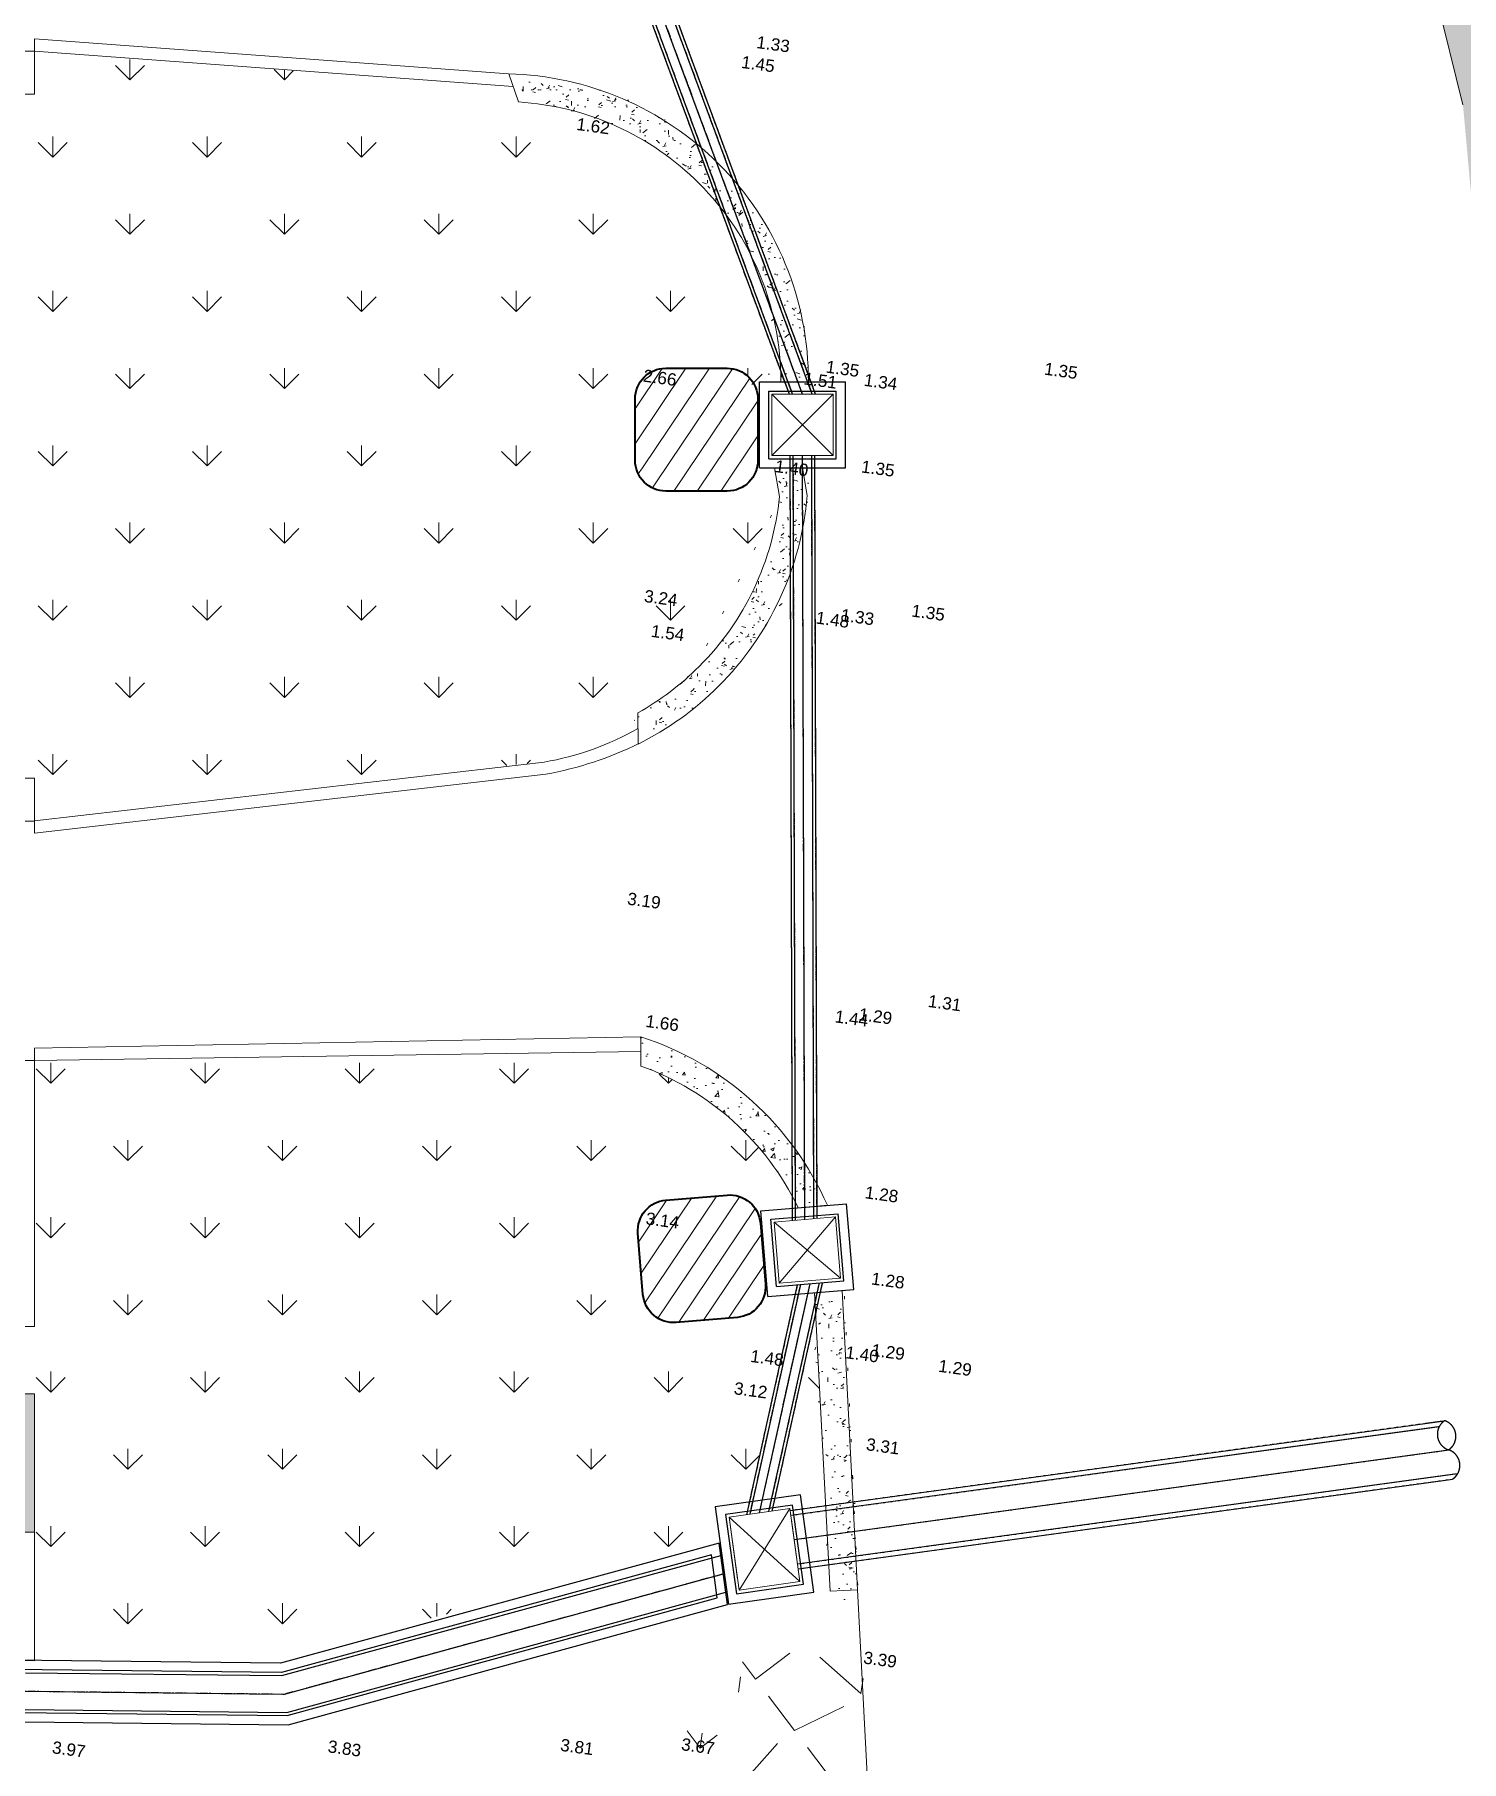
# Model space of a CAD drawing. Header units: millimetres. Extents: x -286774 to 170591, y -126585 to 81607.
# Drawn here: x 69300 to 92530, y -21586 to 6538 of the extents above; entities that cross this region are included whole.
import ezdxf

# ---------------------------------------------------------------- set-up
doc = ezdxf.new("R2010")
doc.units = ezdxf.units.MM
doc.header["$LTSCALE"] = 100
doc.header["$MEASUREMENT"] = 0
doc.linetypes.add('CENTERX2', pattern=[4, 2.5, -0.5, 0.5, -0.5])
doc.linetypes.add('DASHED', pattern=[19.049999999999997, 12.7, -6.35])
for name, color, linetype, lineweight in [('1.Fence Wall', 2, 'Continuous', 15), ('3.Curb', 6, 'Continuous', 15), ('4', 4, 'DASHED', 13), ('8', 8, 'Continuous', 5), ('ARC-VIEW', 90, 'Continuous', 5), ('ARC_CON-CUT', 130, 'Continuous', 40), ('ARC_HATCH', 8, 'Continuous', 9), ('Crash barrier', 11, 'Continuous', 5), ('TAN CANG-profile- REVISE1$0$8', 17, 'Continuous', 0)]:
    doc.layers.add(name, color=color, linetype=linetype, lineweight=lineweight)
doc.layers.add('Elevation', color=1, linetype='Continuous', plot=False)
for name, color, linetype in [('L1-DRAINAGE-LONG_DITCH', 6, 'Continuous'), ('L1-DRAINAGE-TRANS_PIPE', 230, 'CENTERX2'), ('PIER SYSTRA', 170, 'Continuous')]:
    doc.layers.add(name, color=color, linetype=linetype)
doc.styles.get("Standard").update_dxf_attribs({"font": 'arial.ttf'})
pattern_1 = [(56.08187929617623, (-22.86011547385715, -398.6625778856687), (-0.2634728816777664, 0.1771674084599469), [])]
pattern_2 = [(42.16942166070302, (-763311022.7810987, -1100614024.751575), (534.9427088416458, -121.8362460114495), [57.14999999999999, -628.6499999999999]), (347.169421660703, (-763311022.7810987, -1100614024.751575), (-26.65313500994596, 582.2310213240248), [45.72, -502.92175251]), (92.62086636070295, (-763310978.2026831, -1100614034.904564), (508.289569219916, 460.3947523630961), [48.5700264, -534.2707337999998]), (38.35362166070304, (-763311002.0174662, -1100613873.772664), (788.4698216182007, -235.7498125945442), [85.72499999999994, -942.9749999999996]), (88.80497927070294, (-763310936.3116964, -1100613893.418392), (806.7024164268997, 638.3219417462649), [72.85506942, -801.40682448]), (343.353572830703, (-763311002.0174662, -1100613873.772664), (806.702416461963, 638.3219417045318), [68.57990121000002, -754.3791957600001]), (13.16942166070303, (-763310931.7189189, -1100613921.899208), (408.8027300801639, -365.9046016113897), [57.15000000000001, -628.6500000000001]), (318.1694216607031, (-763310931.7189189, -1100613921.899208), (258.9609091115397, 522.1508648863515), [45.72000000000001, -502.9199999999999]), (63.62086666070302, (-763310897.6520247, -1100613952.391258), (667.763638575542, 156.2462662385659), [48.57002640000001, -534.2698128]), (29.66942166070303, (-763311022.7810987, -1100614024.751575), (43.73983683848644, 250.0373437974068), [0, -496.8240000000001, 0, -510.5400000000001, 0, -504.8250000000002]), (359.669421660703, (-763311022.7810987, -1100614024.751575), (239.5368606542634, 270.4278576770893), [0, -291.0839999999999, 0, -485.3939999999999, 0, -192.405]), (319.6694216607031, (-763311191.1225845, -1100614001.600124), (400.6372217270124, -72.44631540541428), [0, -190.5, 0, -594.36, 0, -788.6700000000001]), (309.669421660703, (-763311266.61204, -1100613991.218308), (450.6363938598788, 15.02291410493449), [0, -247.65, 0, -394.716, 0, -560.0699999999999])]

# ---------------------------------------------------------------- blocks, each defined once
blk = doc.blocks.new('ttc')
at = {"ltscale": 0.8, "flags": 128}
for points in [[(150.360123052611, 6.37582905497402), (151.7470154248876, 6.566956101218238)], [(151.9381424710155, 5.180063729872927), (151.7470154248876, 6.566956101218238)], [(150.5512500978075, 4.988936682930216), (150.360123052611, 6.37582905497402)], [(150.5291965614306, 6.247711341362447), (151.6188977117417, 6.397882592398673)], [(150.6793678115355, 5.158010191749781), (150.5291965614306, 6.247711341362447)], [(151.7690689618466, 5.308181443717331), (151.6188977117417, 6.397882592398673)], [(150.5512500978075, 4.988936682930216), (151.9381424710155, 5.180063729872927)], [(150.6793678115355, 5.158010191749781), (151.7690689618466, 5.308181443717331)], [(152.2222147469874, -6.994472098071128), (153.5887271106476, -6.690097394632176)], [(153.8931018138537, -8.056609757011756), (153.5887271106476, -6.690097394632176)], [(152.5265894493787, -8.360984461614862), (152.2222147469874, -6.994472098071128)], [(152.4012383611407, -7.10827256180346), (153.4749266473809, -6.869121008552611)], [(153.7140781994676, -7.942809293512255), (153.4749266473809, -6.869121008552611)], [(152.6403899132274, -8.181960847228765), (152.4012383611407, -7.10827256180346)], [(152.5265894493787, -8.360984461614862), (153.8931018138537, -8.056609757011756)], [(152.6403899132274, -8.181960847228765), (153.7140781994676, -7.942809293512255)]]:
    blk.add_lwpolyline(points, dxfattribs=at)
at = {"ltscale": 0.8}
for points in [[(152.5746840204811, -13.41135126329027), (153.921136043733, -13.02785817394033), (153.4897616702365, -11.48708859365433), (152.143309647101, -11.87058168346994)], [(152.6785068670288, -13.22581524704583), (153.7364305531373, -12.92450007540174), (153.3859388236888, -11.67262460989878), (152.3280151378131, -11.9739397817757)]]:
    blk.add_lwpolyline(points, close=True, dxfattribs=at)
at = {"layer": '4', "ltscale": 0.8, "flags": 128}
for points in [[(150.5855543978978, 6.205005437135696), (151.5761918070493, 6.341524755582213)], [(150.7220737158787, 5.214368028333411), (150.5855543978978, 6.205005437135696)], [(151.7127111254958, 5.350887348176911), (151.5761918070493, 6.341524755582213)], [(150.7220737158787, 5.214368028333411), (151.7127111254958, 5.350887348176911)], [(152.4609128992306, -7.146206049481407), (153.4369931592373, -6.928795546991751)], [(153.6544036613777, -7.904875805601478), (153.4369931592373, -6.928795546991751)], [(152.6783234010218, -8.122286309255287), (152.4609128992306, -7.146206049481407)], [(152.6783234010218, -8.122286309255287), (153.6544036613777, -7.904875805601478)]]:
    blk.add_lwpolyline(points, dxfattribs=at)
at = {"layer": '4', "ltscale": 0.8}
blk.add_lwpolyline([(152.7131144825835, -13.16396990837529), (153.6748620562721, -12.89004737604409), (153.3513312082505, -11.73446994856931), (152.3895836347947, -12.00839248113334)], close=True, dxfattribs=at)
at = {"layer": 'L1-DRAINAGE-LONG_DITCH', "ltscale": 0.8, "flags": 128}
for points in [[(128.7126033310778, -18.48166818032041), (145.7408523432678, -16.33563902345486), (152.5562970192404, -13.41921930667013), (152.2843482675962, -12.44788128416985), (145.4765194627689, -15.36104206810705), (128.5818707853323, -17.48959344998002)], [(128.6938475546194, -18.33284539706074), (145.7012024112046, -16.1894494802691), (152.3764018492075, -13.33304257201962), (152.186037722975, -12.65310595626943), (145.51616677118, -15.507232734235), (128.6006210083142, -17.63841693312861)]]:
    blk.add_lwpolyline(points, dxfattribs=at)
at = {"layer": 'L1-DRAINAGE-LONG_DITCH', "ltscale": 0.3, "flags": 128}
for points in [[(141.3860811288469, -16.07813218492083), (145.5293860392412, -15.55596145917661), (152.3387380179483, -12.64214888866991)], [(141.4611042347969, -16.67342331819236), (145.6879857667955, -16.1407196323853), (152.5019072688883, -13.22495170217007)]]:
    blk.add_lwpolyline(points, dxfattribs=at)
at = {"layer": 'L1-DRAINAGE-TRANS_PIPE', "ltscale": 0.3, "flags": 128}
for points in [[(150.8696489429567, 6.244156385073438), (143.9565417693229, 19.17563763470389)], [(150.9224549828796, 6.251433562953025), (144.0100063256687, 19.18168300855905)], [(151.2392912219511, 6.295096629764885), (144.3307936635101, 19.21795525122434)], [(151.292097261874, 6.302373807644472), (144.3842582198558, 19.2240006250795)], [(152.7531180033693, -7.081120767863467), (151.0193389829947, 5.254791815299541)], [(152.8020767598646, -7.070215775398538), (151.0688523424324, 5.261750783538446)], [(153.0958292986033, -7.00478582107462), (151.3659324990585, 5.303504592971876)], [(153.1447880550986, -6.99388082860969), (151.4154458584962, 5.310463561210781)], [(152.6706892465008, -11.92834875662811), (152.9774521858199, -8.106884153792635)], [(152.7206312903436, -11.91411937098019), (153.0273976534372, -8.095759382937104)], [(153.0202835527016, -11.8287430582568), (153.3270704591414, -8.029010757803917)], [(153.0702255964279, -11.81451367260888), (153.3770159266423, -8.017885986948386)], [(153.3593331740703, -11.76305112103), (163.7151318351971, -8.863703795475885)], [(153.3809016621672, -11.84008877631277), (163.6435330495005, -8.966825801646337)], [(153.5965865425533, -12.61046532844193), (164.0455524775898, -9.68503365223296)], [(153.6181550306501, -12.6875029837247), (163.9739536925917, -9.78815565793775)]]:
    blk.add_lwpolyline(points, dxfattribs=at)
at = {"layer": 'L1-DRAINAGE-TRANS_PIPE', "ltscale": 0.5, "flags": 128}
for points in [[(151.0808731024154, 6.273265096358955), (144.1703999945894, 19.19981912989169)], [(152.948953029234, -7.037500798236579), (151.2173924207455, 5.282627688255161)], [(152.8704574215226, -11.87143121473491), (153.1772340562893, -8.06238507037051)], [(153.488744102302, -12.2252770520281), (163.8445427633123, -9.325929726939648)], [(-8.61237025517039, -33.95555237471126), (9.334615700994618, -34.89647926390171), (26.70683399355039, -32.40442816563882), (116.2469351271866, -19.54873118503019), (128.6500840762164, -17.98559223581105), (145.6086859030183, -15.84834054578096), (152.4203226434765, -12.93355029541999)]]:
    blk.add_lwpolyline(points, dxfattribs=at)
at = {"layer": 'L1-DRAINAGE-TRANS_PIPE', "ltscale": 0.3}
for centre, radius, start, end in [((163.8925048697274, -9.063272847561166), 0.2669999998665004, 131.6300623901569, 259.6515953793785), ((163.6671697286656, -9.126360674854368), 0.2669999999022105, 311.6300623901569, 79.65159532448929), ((163.7965806570137, -9.588586606550962), 0.2670000001312539, 311.6300624654901, 79.6515953376125)]:
    blk.add_arc(centre, radius, start, end, dxfattribs=at)
blk = doc.blocks.new('SYSP')
at = {"layer": 'ARC_HATCH', "ltscale": 0.5}
h = blk.add_hatch(dxfattribs=at)
h.set_pattern_fill('ANSI31', color=256, scale=0.09999999999999994, angle=3.251300956436929, style=0)
h.set_pattern_definition(pattern_1)
edge = h.paths.add_edge_path()
edge.add_line((162.8270506641129, -0.3969016140326858), (162.8267730607987, 0.6030983477834757))
edge.add_arc((163.32677304151, 0.6032371495384723), 0.4999999999999996, 90.0159055008981, 180.0159054963447, ccw=False)
edge.add_line((163.3266342397546, 1.103237129747868), (164.3266342013401, 1.103514733093772))
edge.add_arc((164.3267730029766, 0.6035147528164089), 0.4999999999999996, 0.01590549634471472, 90.0159055008981, ccw=False)
edge.add_line((164.8267729838844, 0.6036535541061312), (164.8270505871986, -0.3963464077100303))
edge.add_arc((164.3270506062545, -0.3964852096978575), 0.4999999999999995, 270.01590550089804, 360.0159054963446, ccw=False)
edge.add_line((164.3271894080099, -0.8964851896744221), (163.3271894464244, -0.8967627930203265))
edge.add_arc((163.3270506446715, -0.3967628132086247), 0.4999999999999997, 180.0159054963447, 270.01590550089804, ccw=False)
h = blk.add_hatch(dxfattribs=at)
h.set_pattern_fill('ANSI31', color=256, scale=0.09999999999999994, angle=3.251300956436929, style=0)
h.set_pattern_definition(pattern_1)
edge = h.paths.add_edge_path()
edge.add_line((162.9554753083503, -13.97975436854176), (162.8730774815236, -12.98315485095827))
edge.add_arc((163.3713772401679, -12.94195593800396), 0.4999999999999998, 94.72640629161049, 184.7264062870571, ccw=False)
edge.add_line((163.3301783264615, -12.44365617865697), (164.326777844045, -12.36125835183022))
edge.add_arc((164.3679767574649, -12.85955811082385), 0.4999999999999998, 4.726406287057102, 94.72640629161049, ccw=False)
edge.add_line((164.8662765161134, -12.81835919735022), (164.9486743429402, -13.81495871493371))
edge.add_arc((164.4503745844122, -13.85615762835369), 0.4999999999999997, 274.72640629161054, 364.7264062870571, ccw=False)
edge.add_line((164.4915734978858, -14.35445738746785), (163.4949739803023, -14.43685521429459))
edge.add_arc((163.4537750669988, -13.93855545506813), 0.4999999999999999, 184.7264062870571, 274.72640629161054, ccw=False)
at = {"layer": 'ARC_CON-CUT', "ltscale": 0.5}
for points in [[(162.8270506641129, -0.3969016140326858), (162.8267730604857, 0.6030983477830887, -0.4142135623498181), (163.3266342397546, 1.103237129747868), (164.3266342013376, 1.103514733491465, -0.414213562396372), (164.8267729838844, 0.6036535541061312), (164.8270505869295, -0.3963464077096432, -0.4142135623498181), (164.3271894080099, -0.8964851896744221), (163.3271894464269, -0.8967627931851894, -0.414213562396372)], [(162.9554753083503, -13.97975436854176), (162.873077481403, -12.98315485101193, -0.4142135623498181), (163.3301783264615, -12.44365617865697), (164.3267778443405, -12.36125835217535, -0.414213562396372), (164.8662765161134, -12.81835919735022), (164.9486743435264, -13.81495871464722, -0.4142135623498181), (164.4915734978858, -14.35445738746785), (163.4949739805888, -14.43685521441512, -0.414213562396372)]]:
    blk.add_lwpolyline(points, format="xyb", close=True, dxfattribs=at)

msp = doc.modelspace()

# ---------------------------------------------------------------- hatches: boundary and pattern name
at = {"layer": 'ARC_HATCH'}
h = msp.add_hatch(dxfattribs=at)
h.set_pattern_fill('AR-CONC', color=256, scale=3, angle=-7.830578339296972)
h.set_pattern_definition(pattern_2)
edge = h.paths.add_edge_path()
edge.add_line((81879.9458806992, 1329.614339491294), (81803.66423107067, 880.8601126203575))
edge.add_line((81803.66423107684, 880.8601125217392), (81347.18760819535, 880.73339261199))
edge.add_line((81347.1876081985, 880.7333925664425), (81426.4669885285, 1347.12284824044))
edge.add_arc((76910.10308098304, 905.3120823591889), 4537.922398912599, 5.587150442539981, 45.04182903718871)
edge.add_arc((76893.84255174792, 889.0277959590894), 4560.935064979963, 45.04182901775907, 86.41023127488775)
edge.add_line((77179.41319294309, 5441.013964188824), (77016.81912207825, 5898.453610254175))
edge.add_arc((76893.84255014465, 889.0277930509765), 5010.935067973741, 45.04182902929102, 88.59372633190623, ccw=False)
edge.add_arc((76910.10308246524, 905.3120826366649), 4987.922397559965, 4.8798161031247105, 45.04182904732852, ccw=False)
h = msp.add_hatch(dxfattribs=at)
h.set_pattern_fill('DOTS', color=256, scale=50, angle=-7.830578339296972)
h.set_pattern_definition([(4.423229201058127e-10, (-28297.20692996017, 2.145353148807772), (39.68749999938723, 79.3750000003064), [0, -79.375])])
h.paths.add_polyline_path([(-44178.24137528439, -17849.85187302376), (-44188.79149770108, -17649.85187488352), (-50249.99985883106, -17649.85187507581), (-50249.99985923921, -99.97213284901227), (-30224.99985903362, -99.97213437562459), (-30224.99985928996, 100.0278669431282), (-50449.99985900172, 100.0278665200167), (-50449.99985928799, -17849.85187312434)])
h.paths.add_polyline_path([(5529.86812583264, -17849.85187307428), (5518.674814761966, -17649.85187344535), (-44034.88953997265, -17649.85187507814), (-44024.64544326172, -17849.85187312125)])
h.paths.add_polyline_path([(54652.11475522851, -17849.85187241764), (54643.45610267646, -17649.85187200093), (30876.53540662851, -17649.85187302346), (30887.72400851292, -17849.8518719149)])
h.paths.add_polyline_path([(54756.81293609808, -17849.85187199988), (54748.15581575991, -17649.85187220495), (54743.54977401602, -17649.85187226129), (54752.20842686936, -17849.8518722381)])
h.paths.add_polyline_path([(55243.59490618168, -17649.85187219633), (55252.25355888437, -17849.85187239308), (69300.00000020151, -17849.8518723298), (69299.99999925192, -15599.97304430197), (69099.99999979034, -15599.97304505447), (69099.9999996241, -17649.85187188609)])
h.paths.add_polyline_path([(55152.15988736169, -17849.85187258889), (55143.50123484212, -17649.85187193597), (55090.71768030198, -17649.85187225731), (55099.67015751835, -17849.85187222104)])
h.paths.add_polyline_path([(10249.66540155013, -17649.8518734432), (10249.66540150845, -17849.85187255498), (30487.86037595733, -17849.85187235309), (30476.67179610708, -17649.85187336334)])
h.paths.add_polyline_path([(9749.66540157888, -17849.85187233557), (9749.665401588078, -17649.85187345996), (5818.762886552024, -17649.8518737822), (5829.956219636253, -17849.85187258798)])
h = msp.add_hatch(dxfattribs=at)
h.set_pattern_fill('AR-CONC', color=256, scale=3, angle=-7.830578339296972)
h.set_pattern_definition(pattern_2)
edge = h.paths.add_edge_path()
edge.add_line((81880.58366817725, -967.8516370905272), (81804.0528777421, -519.1398319289146))
edge.add_line((81804.05287772766, -519.1398320002481), (81347.57625481446, -519.2665521406598))
edge.add_line((81347.57625484932, -519.2665519555449), (81427.11456693726, -985.6119195132196))
edge.add_arc((76910.50605820585, -546.3087499639078), 4537.922398601854, -45.010017875777805, -5.555339280391479, ccw=False)
edge.add_arc((76894.23648754554, -530.0334893586114), 4560.935069776526, 299.2343306139346, 314.9899821286223, ccw=False)
edge.add_line((79121.71786526882, -4510.040452230664), (79126.18712003133, -5016.442593459433))
edge.add_arc((76894.23648774927, -530.0334896272689), 5010.935069436301, 296.4499571072328, 314.9899821282359)
edge.add_arc((76910.50605832401, -546.3087499801477), 4987.922398569206, 314.9899821229081, 355.1519950666635)
h = msp.add_hatch(dxfattribs=at)
h.set_pattern_fill('AR-CONC', color=256, scale=3, angle=-7.830578339296972)
h.set_pattern_definition([(50.0000000004393, (-806699.3528332221, -471950.3557454926), (546.5540069883788, -47.81725661251876), [57.15000000000001, -628.6500000000001]), (355.0000000004393, (-806699.3528332221, -471950.3557454926), (-105.7302642793026, 573.1705357162948), [45.71999999999999, -502.9217525099999]), (100.4514447004393, (-806653.8068122871, -471954.3405059561), (440.8237412670319, 525.3532557399652), [48.57002640000001, -534.2707338]), (46.1842000004393, (-806699.3528332324, -471797.9557455597), (813.2371226773566, -126.1269837919462), [85.72499999999998, -942.9749999999999]), (96.63555761043926, (-806631.5831331601, -471808.4662454713), (712.2124021488178, 742.2783737986254), [72.85506941999999, -801.40682448]), (351.1841511704393, (-806699.3528332324, -471797.9557455597), (712.2124021892399, 742.2783737620585), [68.57990121, -754.37919576]), (21.0000000004393, (-806623.1528333223, -471836.0557455297), (454.8431738097498, -306.7955945577755), [57.14999999999999, -628.6499999999999]), (326.0000000004393, (-806623.1528333223, -471836.0557455297), (185.4060850387046, 552.5638983683795), [45.71999999999998, -502.9199999999997]), (71.45144500043929, (-806585.2492354289, -471861.6220452262), (640.2492578342642, 245.7683066626246), [48.57002639999998, -534.2698127999996]), (37.5000000004393, (-806699.3528332221, -471950.3557454926), (9.26580974983056, 253.6651166195304), [0, -496.8239999999998, 0, -510.5399999999997, 0, -504.8249999999998]), (7.500000000439292, (-806699.3528332221, -471950.3557454926), (200.458987528613, 300.5417244558955), [0, -291.0839999999998, 0, -485.3939999999998, 0, -192.4049999999999]), (327.5000000004392, (-806869.2788333081, -471950.3557453605), (406.771785500746, -17.18623197490156), [0, -190.4999999999999, 0, -594.3599999999998, 0, -788.6699999999997]), (317.5000000004393, (-806945.478833291, -471950.3557454835), (444.3875441574693, 76.27947310340627), [0, -247.65, 0, -394.716, 0, -560.0699999999999])])
edge = h.paths.add_edge_path()
edge.add_arc((77629.73943140288, -14540.96650900098), 5000.000000714651, 23.72568572964735, 72.07908433798323)
edge.add_line((79168.2593024096, -9783.555804023606), (79172.46847943065, -10260.48907138608))
edge.add_arc((77629.73943128483, -14540.96650898474), 4550.000000937089, 25.688739989011083, 70.18030450241838, ccw=False)
edge.add_line((81730.02757160342, -12568.62344163345), (82207.15097167308, -12529.17536712698))
h = msp.add_hatch(dxfattribs=at)
h.set_pattern_fill('AR-CONC', color=256, scale=3, angle=-7.830578339296972)
h.set_pattern_definition([(42.16942166070302, (-763487083.6927363, -1100565089.31577), (534.9427088416458, -121.8362460114495), [57.14999999999999, -628.6499999999999]), (347.169421660703, (-763487083.6927363, -1100565089.31577), (-26.65313500994596, 582.2310213240248), [45.72, -502.92175251]), (92.62086636070295, (-763487039.1143206, -1100565099.46876), (508.289569219916, 460.3947523630961), [48.5700264, -534.2707337999998]), (38.35362166070304, (-763487062.9291037, -1100564938.336859), (788.4698216182007, -235.7498125945442), [85.72499999999994, -942.9749999999996]), (88.80497927070294, (-763486997.2233337, -1100564957.982588), (806.7024164268997, 638.3219417462649), [72.85506942, -801.40682448]), (343.353572830703, (-763487062.9291037, -1100564938.336859), (806.702416461963, 638.3219417045318), [68.57990121000002, -754.3791957600001]), (13.16942166070303, (-763486992.6305562, -1100564986.463404), (408.8027300801639, -365.9046016113897), [57.15000000000001, -628.6500000000001]), (318.1694216607031, (-763486992.6305562, -1100564986.463404), (258.9609091115397, 522.1508648863515), [45.72000000000001, -502.9199999999999]), (63.62086666070302, (-763486958.563662, -1100565016.955454), (667.763638575542, 156.2462662385659), [48.57002640000001, -534.2698128]), (29.66942166070303, (-763487083.6927363, -1100565089.31577), (43.73983683848644, 250.0373437974068), [0, -496.8240000000001, 0, -510.5400000000001, 0, -504.8250000000002]), (359.669421660703, (-763487083.6927363, -1100565089.31577), (239.5368606542634, 270.4278576770893), [0, -291.0839999999999, 0, -485.3939999999999, 0, -192.405]), (319.6694216607031, (-763487252.034222, -1100565066.16432), (400.6372217270124, -72.44631540541428), [0, -190.5, 0, -594.36, 0, -788.6700000000001]), (309.669421660703, (-763487327.5236775, -1100565055.782504), (450.6363938598788, 15.02291410493449), [0, -247.65, 0, -394.716, 0, -560.0699999999999])])
h.paths.add_polyline_path([(82700.06477474328, -18789.96706162786), (82445.49306955468, -13914.24640480519), (81996.81697816344, -13951.34248528848), (82250.67689713603, -18813.43055466012)])
at = {"layer": 'TAN CANG-profile- REVISE1$0$8'}
h = msp.add_hatch(dxfattribs=at)
h.set_pattern_fill('GRASS', color=256, scale=70, angle=-7.830578339296972)
h.set_pattern_definition([(90, (-809682.2226824164, -212342.6216482467), (-1257.23585680964, 1257.235856790361), [333.3749999999997, -2181.096713599998]), (45.0000000004393, (-809682.2226824164, -212342.6216482467), (-1257.235856959321, 1257.235856940042), [333.3749999999997, -1444.624999999999]), (135.0000000004393, (-809682.2226824164, -212342.6216482467), (-1257.235856940042, -1257.235856959321), [333.3750000000001, -1444.625])])
h.paths.add_polyline_path([(100976.706343746, -6005.262689420633), (100086.8791463954, -846.2831076262519), (98786.54689339933, 4211.853253511741), (97078.53596605477, 9134.371478541769), (94965.67275140423, 13886.49665266597), (92450.78363265516, 18433.45385944821), (89536.69499574322, 22740.46818303953), (86226.23322368634, 26772.76471088031), (82522.22467901092, 30495.56854502154), (82065.74874125875, 30808.07300186368), (81263.06177206372, 30419.01026399936), (80950.55732383847, 29962.53433553102), (81339.62006265507, 29159.84736800993), (85110.83746061381, 23896.39472780821), (88290.75255601306, 17965.08149664338), (90946.77853621216, 11856.0901937656), (92555.02628920821, 5391.742745337615), (93149.20240485005, -1182.869586683722), (96104.14293298544, -57777.78670123225), (96176.10873097612, -63112.01086183437), (95643.95954615215, -68421.34138245313), (94518.91044284578, -73666.78879725991), (92812.17648395454, -78809.36364648599), (90534.97273302241, -83810.07646828544), (87698.51425393554, -88629.93780182229), (84314.01611025888, -93229.95818597547), (80392.69336535328, -97571.14815935542), (74362.68352005596, -102550.7528208944), (67846.81836399797, -106683.0211641324), (60902.88169061102, -110030.6984538837), (53588.65729788214, -112656.5299620876), (45961.9289742948, -114623.2609519155), (38080.48051870696, -115993.6366942229), (30002.09572522365, -116830.4024568049), (21784.55838787544, -117196.3035062432), (13485.65230137843, -117154.0851111392), (5163.16125856177, -116766.492537187), (-11321.44051318662, -115206.1659305789), (-27206.97656829352, -113017.2858289159), (-42031.17655304144, -110701.8143751618), (-90680.56418726826, -103017.0994488467), (-90768.35496800079, -103504.2140836636), (-126419.1283857846, -97847.58312099849), (-162067.6260135212, -91946.05534726323), (-197471.0323805661, -86078.23416645179), (-211075.7549551103, -83768.72480028032), (-210933.3456367042, -86084.53994870369), (-210571.2233182658, -87025.3101429095), (-210020.6751388066, -87764.215756108), (-208351.5907185956, -88778.4479243248), (-205920.6714145836, -89411.26583985364), (-195170.3625446226, -91139.44724146227), (-49145.09439084283, -115217.4506556479), (-29195.33482534939, -118521.4243368951), (-18797.24266258918, -119823.8540673062), (-8233.471171408542, -120783.2156854327), (2408.632956672227, -121316.9866630073), (13041.72302701755, -121342.6444725376), (23578.45234755799, -120777.666587125), (33931.47422457649, -119539.5304743494), (44013.44196656998, -117545.7136093153), (53737.00887602777, -114713.6934626909), (58437.09617863304, -112957.5688677929), (63014.82826409221, -110960.947506094), (67459.28679629054, -108713.5140576647), (71759.55343632295, -106204.953210615), (75904.70985013549, -103424.94964578), (79883.83770145639, -100363.188048744), (83686.01864939998, -97009.35310277177), (87300.33436199033, -93353.12949283508), (90715.86650022236, -89384.20190077278), (93921.69672779203, -85092.25501240525), (96906.90670787287, -80466.97351035234), (99660.57816220599, -75498.0419803597), (102978.7171354658, -67713.38967344139), (104893.7217100735, -59236.31534544509), (105794.6546480681, -50869.5059009034), (105503.8378774931, -42089.07222638754)])
h = msp.add_hatch(dxfattribs=at)
h.set_pattern_fill('GRASS', color=256, scale=70, angle=-7.830578339296972)
h.set_pattern_definition([(90, (-806699.3528332221, -471950.3557454926), (-1257.23585680964, 1257.235856790361), [333.3749999999999, -2181.096713599999]), (45.0000000004393, (-806699.3528332221, -471950.3557454926), (-1257.235856959321, 1257.235856940042), [333.3749999999998, -1444.624999999999]), (135.0000000004393, (-806699.3528332221, -471950.3557454926), (-1257.235856940042, -1257.235856959321), [333.3750000000001, -1444.625])])
h.paths.add_polyline_path([(68749.99999937823, -4449.973044543673), (69299.99999900197, -4449.973044070066), (69300.00000024424, -6069.999999136053), (77622.5337140637, -5307.941544145899), (79124.19917852932, -4791.192994883313), (79124.1991785455, -4510.018553269823), (79736.35299743793, -4097.175546546729), (80139.02124260145, -3735.263030148228), (80612.55653907219, -3170.725243883382), (80969.31014270324, -2575.803539388842), (81297.85796142044, -1705.568416458525), (81413.55833073519, -1107.788871637487), (81347.57625484932, -519.2665519555449), (81102.11455226911, -519.3346936222224), (80985.38616091211, -684.741772944777), (80715.09132172016, -876.9634733476269), (79937.83189866529, -896.6262996546866), (79476.08244401624, -886.4634490765748), (79263.42323119368, -786.2806480486761), (79093.37068430998, -524.1252754988673), (79087.9342395073, 709.1756365231122), (79222.93876225175, 956.7287056687055), (79570.50155784446, 1103.271805073484), (80576.590248405, 1103.551080074161), (80930.04547789122, 957.2026044429804), (81076.5902293782, 603.6898814617889), (81101.72590660746, 880.6652519670606), (81334.65673780965, 880.7299146196165), (81430.82612202736, 1300.030825057212), (81333.33180878218, 1947.368001756317), (81069.7495962173, 2719.17000605879), (80890.34572695754, 3145.032832333469), (79910.28716969013, 4310.020419686771), (78986.62072324788, 4941.48485167879), (78023.02401333186, 5307.973132953586), (77179.41319285752, 5441.01396444127), (77099.38039672282, 5669.702431951024), (77089.88022780942, 5692.904637315674), (71631.51640866394, 6078.018469404677), (69314.69047174416, 6268.310435794599), (69320.00014161877, 4430.00000141302), (68750.00014185347, 4449.973048674845)])
h = msp.add_hatch(dxfattribs=at)
h.set_pattern_fill('GRASS', color=256, scale=70, angle=-7.830578339296972)
h.set_pattern_definition([(90, (-806731.8531837878, -471948.6691231354), (-1257.23585680964, 1257.235856790361), [333.3749999999998, -2181.096713599998]), (45.0000000004393, (-806731.8531837878, -471948.6691231354), (-1257.235856959321, 1257.235856940042), [333.3749999999997, -1444.624999999999]), (135.0000000004393, (-806731.8531837878, -471948.6691231354), (-1257.235856940042, -1257.235856959321), [333.3750000000001, -1444.625])])
h.paths.add_polyline_path([(69300.00000014238, -19949.91046598591), (69300.00383215596, -10169.99999819143), (77635.28827697912, -10045.0364569129), (78634.58667665138, -10030.05486761246), (79165.89546987484, -10260.54708161793), (79721.03223351238, -10500.05146102558), (80365.58885597391, -10905.36092868869), (80748.22510912758, -11227.72835181103), (81208.28171042516, -11730.88907827876), (81431.41927602154, -12041.02043598882), (81563.81337754428, -12255.01764846957), (81603.76915632735, -12325.20755265455), (81650.69093559601, -12411.54193685981), (81730.02757160342, -12568.62344163345), (81620.85065917426, -12578.5250120229), (81326.70211837266, -12601.09504219101), (81255.90206456534, -12607.82365344072), (81145.05286558194, -12616.98855189967), (81114.27199480194, -12615.39127455742), (81092.74869011994, -12616.57870851358), (81061.08371386735, -12619.46229542885), (81011.04553042678, -12544.7743492733), (80945.57371921616, -12477.80567772762), (80787.85540206777, -12387.4737473953), (80665.33440737682, -12361.13953533044), (80532.90774879802, -12364.97817963464), (79660.44823817012, -12437.11223743882), (79541.4479719114, -12448.84561529366), (79422.95449866459, -12484.66159966754), (79319.8632142879, -12546.17414838492), (79224.34531509562, -12643.57563910287), (79172.57157369133, -12730.44109010854), (79136.78831547266, -12837.22859972922), (79125.75509427453, -12941.68667371557), (79209.85316262476, -13979.48510485629), (79277.71481780463, -14192.6934225173), (79384.93381373805, -14319.76936128258), (79583.51873750659, -14422.50341642866), (79749.35183510126, -14436.58595069509), (80745.95135215006, -14354.18812364244), (80885.34559667856, -14322.13520028463), (81009.97760800074, -14312.57218092986), (81371.44441782497, -14003.04764918963), (81996.81697816344, -13951.34248528848), (82156.04767268233, -17001.0309234905), (80382.31516183692, -17438.55163740009), (80443.38485064963, -18029.6837837607), (73069.7373930061, -19949.91046603347)])

# ---------------------------------------------------------------- linework, layer by layer
at = {"layer": '1.Fence Wall', "flags": 128}
for points in [[(69099.99999782303, 5569.946093178834), (69299.99999798136, 5569.946092872895), (69299.99999750883, 6269.946093579478), (69099.99999723234, 6269.946093901657)], [(69100.00000036578, -5569.999997585226), (69300.00000047102, -5569.999997402541), (69300.00000032061, -6269.999998264102), (69099.99999986112, -6269.999998398038)], [(69099.99999974901, -10169.99999741893), (69299.99999945564, -10169.99999838474), (69299.99999841419, -14499.97304338482), (69099.99999798404, -14499.97304592945)]]:
    msp.add_lwpolyline(points, close=True, dxfattribs=at)
msp.add_lwpolyline([(55243.59490641789, -17649.85187222881), (69099.9999996241, -17649.85187188609), (69099.99999979034, -15599.97304505447), (69299.99999925192, -15599.97304430197), (69300.00000020151, -17849.8518723298), (55252.25355888437, -17849.85187239308)], dxfattribs=at)
at = {"layer": '3.Curb'}
for p, q in [((69299.99999779859, 6469.946093619757), (69299.99999762699, 6269.946093563238)), ((69299.99999793735, 6469.946092878716), (77016.81912204623, 5898.453610185315)), ((69299.99999750883, 6269.946093579478), (77091.44430073479, 5692.379306622912)), ((69300.00000570004, -6269.999998522573), (69300.00000937248, -6469.999998626474)), ((69299.9999995738, -10169.99999840098), (69299.9999995092, -9969.99999831192))]:
    msp.add_line(p, q, dxfattribs=at)
at = {"layer": '3.Curb', "flags": 128}
for points in [[(69300.00000020838, -6268.668171381403), (77594.53154173854, -5309.846678727103, 0.0889864074618195), (79123.94380942686, -4762.257643229532)], [(69300.00000937248, -6469.999998626474), (77622.53371397767, -5507.941544454894, 0.06882205667581834), (79140.37667998369, -5009.355369979312)]]:
    msp.add_lwpolyline(points, format="xyb", dxfattribs=at)
for points in [[(69299.99999942363, -9969.999998059502), (79168.25930237712, -9783.555804259784)], [(69299.9999995738, -10169.99999840098), (79170.36389098025, -10022.02243775353)], [(69100.00000009616, -17849.85187251249), (69300.00000016904, -17849.85187256601), (69300.00000094401, -19945.03396654167), (69100.00000020466, -19942.76586057126), (69100.00000009616, -17849.85187251249)]]:
    msp.add_lwpolyline(points, dxfattribs=at)
at = {"layer": '4', "ltscale": 0.8, "flags": 128}
for points in [[(81301.78141982923, 680.7207809014362), (82301.78138161532, 680.9983853029262)], [(81302.05902368901, -319.2791804490553), (81301.78141982923, 680.7207809014362)], [(82302.0589861098, -319.0015749315498), (82301.78138161532, 680.9983853029262)], [(81302.05902368901, -319.2791804490553), (82302.0589861098, -319.0015749315498)], [(81340.6261379557, -12801.50117082673), (82337.22565555375, -12719.10334240561)], [(81423.02396581881, -13798.10068810731), (81340.6261379557, -12801.50117082673)], [(82419.62348381535, -13715.7028585377), (82337.22565555375, -12719.10334240561)], [(81423.02396581881, -13798.10068810731), (82419.62348381535, -13715.7028585377)]]:
    msp.add_lwpolyline(points, dxfattribs=at)
at = {"layer": '4', "ltscale": 0.8}
msp.add_lwpolyline([(80770.58993693034, -18797.51203042362), (81760.68985895393, -18657.17638465177), (81597.61669608636, -17468.29516948064), (80607.51677414845, -17608.63081550493)], close=True, dxfattribs=at)
at = {"layer": '8'}
for p, q in [((81301.78141982923, 680.7207809014362), (82302.0589861098, -319.0015749315498)), ((81302.05902368901, -319.2791804490553), (82301.78138161532, 680.9983853029262)), ((81340.6261379557, -12801.50117082673), (82419.62348381535, -13715.7028585377)), ((81423.02396581881, -13798.10068810731), (82337.22565555375, -12719.10334240561)), ((80607.51677414845, -17608.63081550493), (81760.68985895393, -18657.17638465177)), ((81597.61669608636, -17468.29516948064), (80770.58993693034, -18797.51203042362))]:
    msp.add_line(p, q, dxfattribs=at)
at = {"layer": 'ARC-VIEW'}
for p, q in [((92555.02628902509, 5391.742744881441), (90946.77853614709, 11856.09019329325)), ((69300.00000020151, -17849.8518723298), (69300.00000022794, -19949.91046623833))]:
    msp.add_line(p, q, dxfattribs=at)
at = {"layer": 'ARC-VIEW', "flags": 128}
msp.add_lwpolyline([(82700.06477474328, -18789.96706162786), (84771.67687238008, -58466.81130918648)], dxfattribs=at)
at = {"layer": 'Crash barrier'}
for p, q in [((77019.34760077123, 5898.390899916893), (77179.41319285752, 5441.01396444127)), ((81427.11456687201, -985.6119196866348), (81347.57625484932, -519.2665519555449)), ((81880.58366817725, -967.8516370905272), (81804.05287772766, -519.1398320002481)), ((79126.18712004728, -5016.442593267973), (79121.71786526882, -4510.040452230664)), ((82250.67689713603, -18813.43055466012), (82700.06477474328, -18789.96706162786))]:
    msp.add_line(p, q, dxfattribs=at)
at = {"layer": 'Crash barrier', "flags": 128}
for points in [[(81897.96567322046, 880.8862919439271, 0.2003752031790834), (80434.52099626558, 4434.879792129039, 0.192351985157448), (77016.81912204623, 5898.453610185315, 0.07612890540415956)], [(81447.95906828844, 880.7613680417126, 0.2005086428062433), (80116.55533144728, 4116.449523605144, 0.1824899621966405), (77179.41319294309, 5441.013964188824, 0.06885550669030585)], [(81427.11456687201, -985.6119196866348, -0.1738746126543616), (80118.7406681655, -3755.665443187259, -0.06885550669030585), (79121.71786526882, -4510.040452230664, -0.06885550669030585)], [(81880.58366820973, -967.8516368543205, -0.1770559653524314), (80436.88307947468, -4073.919125051034, -0.08107304947767165), (79126.18712004728, -5016.442593267973, -0.07612890540415956)]]:
    msp.add_lwpolyline(points, format="xyb", dxfattribs=at)
msp.add_lwpolyline([(82207.1509716044, -12529.1753672435, 0.2141687513540683), (79168.2593024096, -9783.555804023606), (79172.46847943275, -10260.48907146716, -0.1966071363288467), (81730.02757160342, -12568.62344163345)], format="xyb", close=True, dxfattribs=at)
for points in [[(81996.81697816344, -13951.34248528848), (82250.67689713603, -18813.43055466012)], [(82445.49306955468, -13914.24640480519), (82700.06477474328, -18789.96706162786)]]:
    msp.add_lwpolyline(points, dxfattribs=at)
at = {"layer": 'L1-DRAINAGE-LONG_DITCH', "ltscale": 0.8, "flags": 128}
for points in [[(81101.72590675799, 880.6652521870274), (82501.72585294954, 881.0538987285399)], [(81102.11455226911, -519.3346936222224), (81101.72590675799, 880.6652521870274)], [(82502.11449938489, -518.9460464858275), (82501.72585294954, 881.0538987285399)], [(81251.76754138141, 730.7068985069345), (82351.76749972568, 731.0122639221081)], [(81252.0729059655, -369.2930588807794), (81251.76754138141, 730.7068985069345)], [(82352.07286440721, -368.9876927570149), (82351.76749972568, 731.0122639221081)], [(81102.11455226911, -519.3346936222224), (82502.11449938489, -518.9460464858275)], [(81252.0729059655, -369.2930588807794), (82352.07286440721, -368.9876927570149)], [(81124.82666906551, -12618.66083298632), (82520.06599332474, -12503.30387314482)], [(81240.1836278442, -14013.90015709944), (81124.82666906551, -12618.66083298632)], [(82635.4229530925, -13898.54319619064), (82520.06599332474, -12503.30387314482)], [(81286.67627073021, -12755.79108660689), (82382.93574032723, -12665.15347465457)], [(81377.31388149713, -13852.05055519851), (81286.67627073021, -12755.79108660689)], [(82473.57335112663, -13761.41294301001), (82382.93574032723, -12665.15347465457)], [(81377.31388149713, -13852.05055519851), (82473.57335112663, -13761.41294301001)], [(81240.1836278442, -14013.90015709944), (82635.4229530925, -13898.54319619064)], [(56269.37097542081, -20795.69116350307), (73431.2204030439, -20989.67515389973), (80580.4584765773, -19029.01580989201), (80443.38485064963, -18029.6837837607), (73302.13564328675, -19988.15220269535), (56275.02201061277, -19795.0556979083)], [(56271.06634869752, -20645.70074491954), (73411.85768908856, -20839.44671150899), (80413.98187022598, -18919.13295737395), (80318.03033199941, -18219.60053885484), (73321.49560500169, -20138.38140034149), (56273.32104038412, -19945.04605334715)]]:
    msp.add_lwpolyline(points, dxfattribs=at)
at = {"layer": 'L1-DRAINAGE-LONG_DITCH', "ltscale": 0.8}
for points in [[(80599.74600011064, -19023.72625835871), (81985.89147099666, -18827.25556296032), (81768.46063266986, -17242.08094151306), (80382.31516183692, -17438.55163740009)], [(80727.87895265827, -18854.06558745832), (81816.99026203167, -18699.69617917799), (81640.32768012222, -17411.74161241346), (80551.21637107048, -17566.11102097871)]]:
    msp.add_lwpolyline(points, close=True, dxfattribs=at)
at = {"layer": 'L1-DRAINAGE-LONG_DITCH', "ltscale": 0.3, "flags": 128}
for points in [[(69152.14009985654, -20141.25670685442), (73327.95259555592, -20188.45679307621), (80470.79957586946, -18229.55018908795)], [(69145.35860703862, -20741.21838170959), (73405.40345074236, -20789.37056375507), (80553.04375132499, -18829.14940480099)]]:
    msp.add_lwpolyline(points, dxfattribs=at)
at = {"layer": 'L1-DRAINAGE-TRANS_PIPE', "ltscale": 0.3, "flags": 128}
for points in [[(81588.56095343945, 680.800392205856), (76501.75735876465, 14433.57056007966)], [(81641.86606530438, 680.8151899238583), (76555.5470202791, 14432.27532103147)], [(81961.69673602202, 680.9039762968023), (76878.28498900018, 14424.50388582989)], [(82015.00184788706, 680.9187740147754), (76932.07465051475, 14423.20864678164)], [(81638.97400721861, -12776.83407415709), (81602.05988303048, -319.7330351151468)], [(81688.96197971562, -12772.70111960688), (81652.05966353288, -319.5848706133547)], [(81988.88981382642, -12747.90339338928), (81952.05834641668, -318.6958845473418)], [(82038.87778629095, -12743.77043907528), (82002.05812688649, -318.5477202817274)], [(80896.90665346698, -17567.63251670075), (81721.46191116888, -13823.59674770446)], [(80948.3216740368, -17560.34013548988), (81772.45733738586, -13819.38049822548)], [(81256.81179626298, -17516.58584902328), (82078.42989500158, -13794.08299995057)], [(81308.22681659658, -17509.29346777993), (82129.42532125127, -13789.86675023538)], [(81601.65002360544, -17497.70005248862), (92255.90321752569, -16036.30698298381)], [(81612.52144936705, -17576.95793592857), (92170.92228493677, -16128.71247718963)], [(81721.23570599384, -18369.53677139495), (92471.3412583503, -16894.99609137661)], [(81732.10713175545, -18448.79465483487), (92386.36032653495, -16987.40158520752)]]:
    msp.add_lwpolyline(points, dxfattribs=at)
at = {"layer": 'L1-DRAINAGE-TRANS_PIPE', "ltscale": 0.5, "flags": 128}
for points in [[(81801.78140066331, 680.8595831103157), (76716.9160046397, 14428.38960343065)], [(81838.92589675472, -12760.30225661615), (81802.05900497478, -319.1403775803337)], [(81102.5667350908, -17538.46299224845), (81925.44361625274, -13806.73174909613)], [(81666.8785776702, -17973.24735329932), (92321.13177140732, -16511.85428425064)], [(-81883.31281184306, -17415.53955623161), (-64231.87360539252, -20792.86723703393), (-46682.11879859562, -20690.91970409235), (43774.56051408011, -20154.42775488345), (56275.02221960214, -20295.72310122682), (73366.67802316532, -20488.91367829757), (80511.92166365625, -18529.34979695259)]]:
    msp.add_lwpolyline(points, dxfattribs=at)
at = {"layer": 'L1-DRAINAGE-TRANS_PIPE', "ltscale": 0.3}
for centre, radius, start, end in [((92404.43214890244, -16258.18117358425), 266.9999998665003, 123.7994840502467, 251.8210170386495), ((92172.60284003057, -16289.9800936502), 266.9999999022105, 303.7994840502467, 71.82101698248952), ((92237.83139399788, -16765.52739516945), 267.0000001312538, 303.799484114533, 71.8210169964645)]:
    msp.add_arc(centre, radius, start, end, dxfattribs=at)
at = {"layer": 'TAN CANG-profile- REVISE1$0$8'}
for p, q in [((81038.08720626123, -20244.59361838197), (80826.7025396818, -19965.79576312494)), ((81038.08720626123, -20244.59361838197), (81595.68291476765, -19821.82428494698)), ((82753.72602799092, -20480.53977660331), (82085.86543540703, -19889.23747358026)), ((80759.28935147217, -20455.97828418348), (80792.99594533641, -20210.8870227788)), ((82753.72602799092, -20480.53977660331), (82787.43262176949, -20235.44851494618)), ((81672.24120400683, -21080.98718026912), (81249.4718721559, -20523.39147161954)), ((81672.24120400683, -21080.98718026912), (82474.92817358859, -20691.92444221734)), ((80134.28045426309, -21368.93013788722), (79922.89578818856, -21090.13228245897)), ((80134.28045426309, -21368.93013788722), (80167.98704827786, -21123.83887626263)), ((80134.28045426309, -21368.93013788722), (80413.0783088603, -21157.54547085604)), ((80802.14104748191, -21960.23243979429), (81393.44334994699, -21292.3718468929)), ((82904.54412335483, -22706.28676234328), (81883.62587061874, -21359.78503528997))]:
    msp.add_line(p, q, dxfattribs=at)

# ---------------------------------------------------------------- block references
at = {"layer": 'L1-DRAINAGE-LONG_DITCH', "xscale": 1000, "yscale": 1000, "zscale": 1000, "rotation": 352.169421660703}
msp.add_blockref('ttc', (-68724.99985782325, 15050.00000003511), dxfattribs=at)
at = {"layer": 'PIER SYSTRA', "xscale": 1000, "yscale": 1000, "zscale": 1000}
msp.add_blockref('SYSP', (-83750.18275456398, 0.03632596079842187), dxfattribs=at)

# ---------------------------------------------------------------- texts
at = {"layer": 'Elevation'}
for s, p in [('1.33', (81042.19590144139, 6319.54894274073, 1333.9)), ('1.45', (80796.69523059507, 5996.136789640252, 1451)), ('1.62', (78112.09004675807, 4986.12796990732, 1623.5)), ('1.35', (82172.76635553222, 1034.04779929365, 1352.5)), ('1.35', (85727.35176648619, 1000.751084759162, 1351.2)), ('2.66', (79198.17270935432, 887.6671989878232, 2659.7)), ('1.51', (81811.32301146036, 842.6838814508519, 1510.1)), ('1.34', (82792.6291767105, 818.9484664166521, 1338.7)), ('1.40', (81343.86081332772, -585.4696755318728, 1396.9)), ('1.35', (82747.74385278835, -591.6544392332435, 1350.7)), ('3.24', (79213.90460578457, -2700.831811462907, 3241.3)), ('1.35', (83567.0600142359, -2938.582839906914, 1348.3)), ('1.54', (79325.91959824832, -3268.855474230339, 1538.7)), ('1.48', (82010.26883851655, -3052.619130741863, 1475.7)), ('1.33', (82414.94125395501, -3009.150910602795, 1332.7)), ('3.19', (78939.67554225412, -7629.193550332071, 3189.4)), ('1.31', (83835.44108406478, -9296.596023301681, 1312.3)), ('1.66', (79237.70554364217, -9622.161529921985, 1658.3)), ('1.44', (82318.67002515565, -9547.510180527257, 1438.4)), ('1.29', (82708.01938941027, -9511.138727246114, 1287.1)), ('1.28', (82808.04094794381, -12412.71292901301, 1278.7)), ('3.14', (79241.03508908197, -12837.31561723794, 3138.6)), ('1.28', (82911.2833991067, -13816.4746204369, 1280.9)), ('1.48', (80944.03070307942, -15077.86396519441, 1483.1)), ('1.40', (82491.58085107477, -15017.64080847581, 1396.3)), ('1.29', (82913.8451357506, -14978.69875002932, 1287.8)), ('1.29', (84004.20683013159, -15237.7305346599, 1292.9)), ('3.12', (80676.18682580418, -15602.96992375268, 3116.7)), ('3.31', (82828.27094453457, -16514.73094293391, 3306.4)), ('3.39', (82783.34258134908, -19989.31606961973, 3394.5)), ('3.97', (69575.96107552375, -21451.06844611123, 3972.3)), ('3.83', (74063.55136179866, -21435.61579465793, 3829.8)), ('3.81', (77849.0922741592, -21411.44951887245, 3813.7)), ('3.67', (79818.46043022745, -21400.75017729925, 3674.3))]:
    msp.add_text(s, height=200, rotation=352.1694216604599, dxfattribs=at).set_placement(p)

doc.saveas('drawing.dxf')
